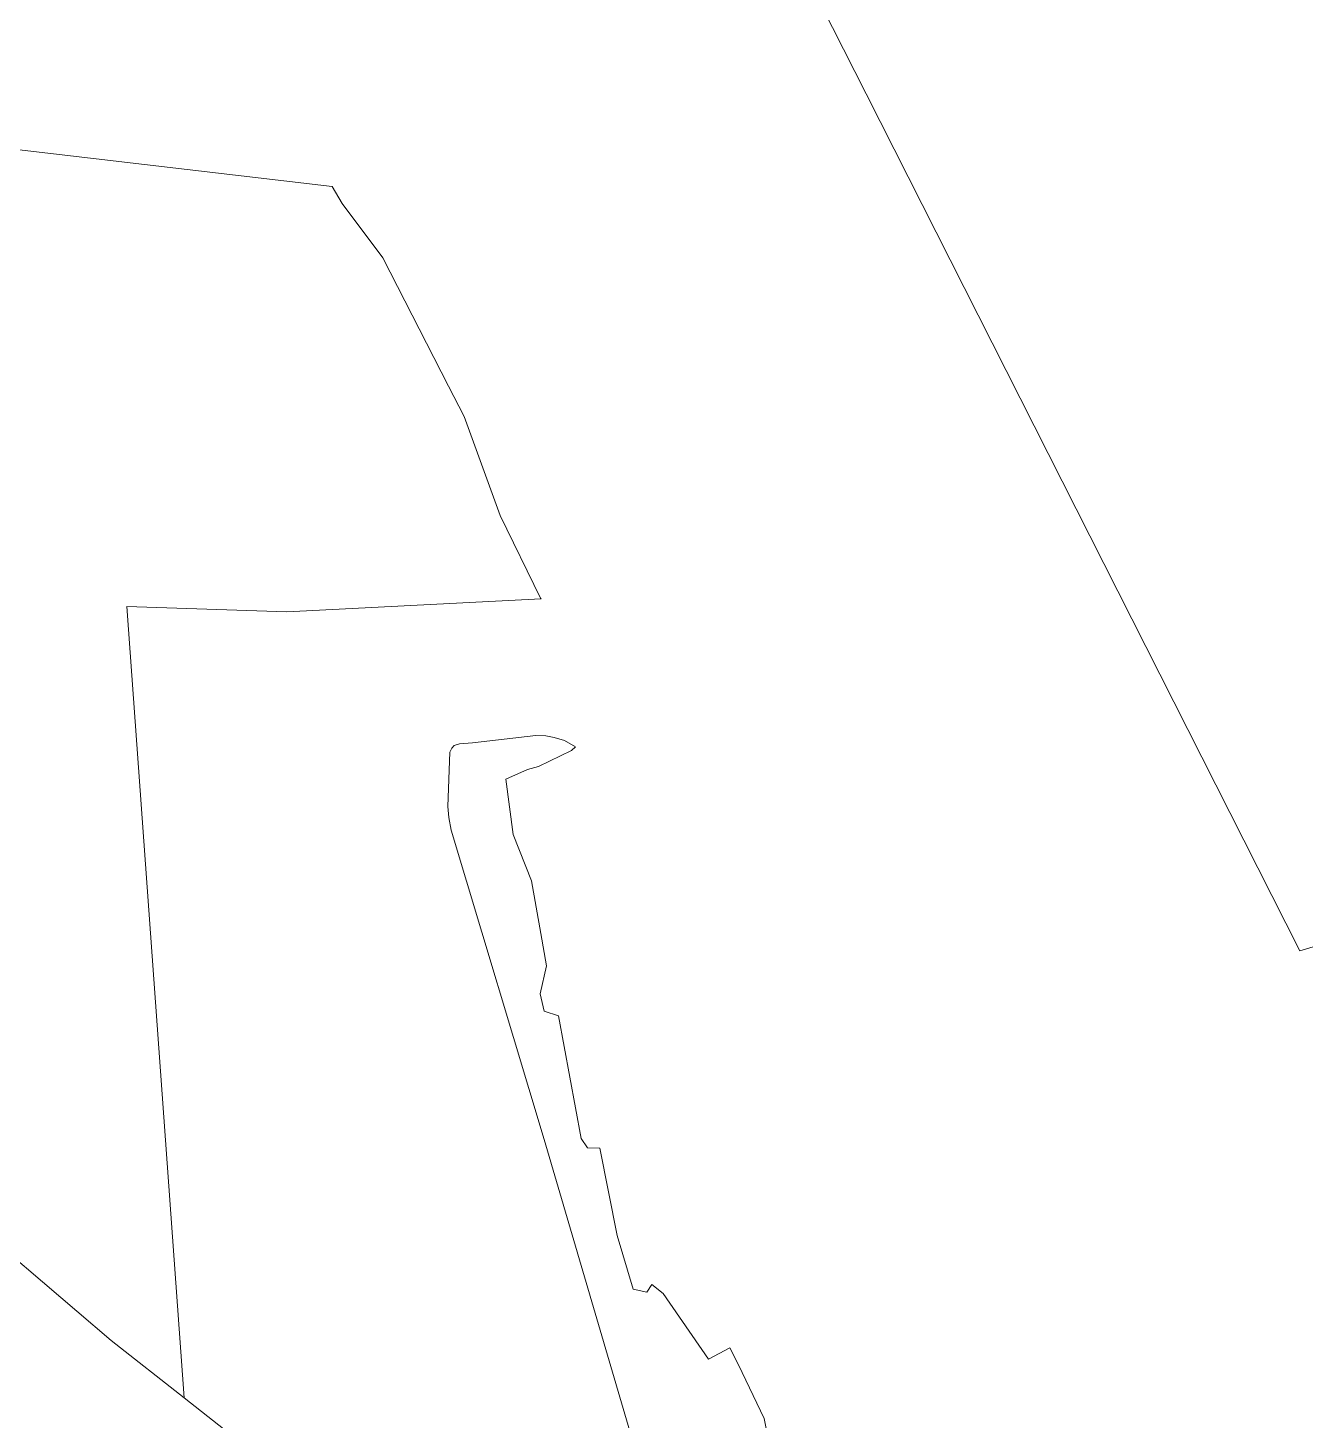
# Model space of a CAD drawing. Header units: metres. Extents: x 543340 to 549474, y 1840490 to 1845220.
# Drawn here: x 546057.5 to 546303.8, y 1842805.7 to 1843074.1 of the extents above; entities that cross this region are included whole.
import ezdxf

# ---------------------------------------------------------------- set-up
doc = ezdxf.new("R2010")
doc.units = ezdxf.units.M
doc.header["$MEASUREMENT"] = 0
doc.layers.add('Level 10', color=7, linetype='Continuous', lineweight=0)

msp = doc.modelspace()

# ---------------------------------------------------------------- linework, layer by layer
at = {"layer": 'Level 10', "color": 7, "lineweight": 0, "flags": 128}
for points in [[(546043.5, 1843249.8), (546084.99, 1843268.21), (546103.19, 1843246.83), (546122.98, 1843251.58), (546163.72, 1843171.05), (546178.4, 1843142.03), (546208.31, 1843082.89), (546219.17, 1843061.43), (546302.76, 1842896.18), (546335.86, 1842906.13), (546357.54, 1842860.03), (546380.38, 1842927.7), (546377.25, 1842931.87), (546370.66, 1842956.36), (546369.42, 1842960.97), (546375.02, 1842965.45), (546396.15, 1842959.02), (546452.2, 1842941.95), (546507.56, 1842928.82)], [(545989.24, 1843055.08), (546052, 1843051.09), (546116.2, 1843043.55), (546118.1, 1843040.3), (546125.98, 1843029.79), (546138.6, 1843005.08), (546141.6, 1842999.21), (546148.57, 1842980.11), (546156.36, 1842964.15), (546156.45, 1842964.02), (546107.47, 1842961.54), (546076.6, 1842962.54), (546087.66, 1842809.98)], [(546177.34, 1842790.63), (546157.05, 1842859.79), (546139.12, 1842919.46), (546138.68, 1842921.91), (546138.51, 1842924), (546138.85, 1842934.46), (546139.23, 1842935.26), (546139.71, 1842935.74), (546140.71, 1842936.08), (546143.25, 1842936.27), (546155.42, 1842937.71), (546157.37, 1842937.63), (546159, 1842937.33), (546161, 1842936.75), (546163.12, 1842935.51), (546162.31, 1842934.77), (546155.99, 1842931.74), (546153.85, 1842931.14), (546149.66, 1842929.25), (546151.06, 1842918.59), (546154.63, 1842909.68), (546156.39, 1842899.51), (546157.48, 1842893.31), (546156.28, 1842887.91), (546157.07, 1842884.51), (546159.81, 1842883.61), (546164.21, 1842860), (546165.44, 1842858.17), (546167.78, 1842858.13), (546171.11, 1842841.3), (546174.19, 1842830.92), (546176.83, 1842830.34), (546177.83, 1842831.82), (546180.01, 1842830.12), (546188.74, 1842817.43), (546192.85, 1842819.6), (546194.52, 1842816.31), (546199.5, 1842805.98), (546201.43, 1842796.45)], [(545996.08, 1842882.37), (546033.77, 1842854.94), (546073.6, 1842821.06), (546087.66, 1842809.98)], [(546087.66, 1842809.98), (546106.46, 1842795.16)]]:
    msp.add_lwpolyline(points, dxfattribs=at)

doc.saveas('drawing.dxf')
